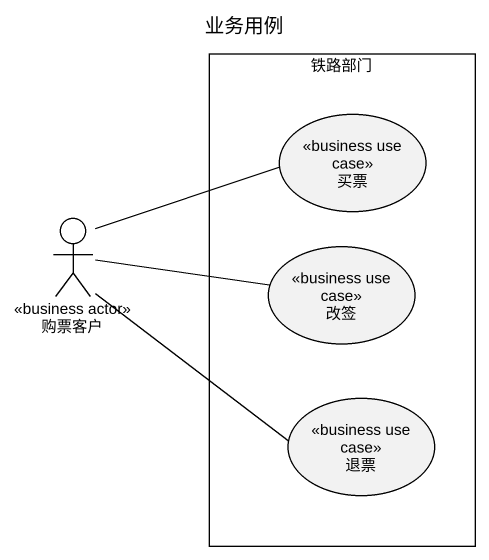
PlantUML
@startuml
title 业务用例
rectangle 铁路部门 {
  usecase 买票 <<business use case>>
  usecase 改签 <<business use case>>
  usecase 退票 <<business use case>>
}
actor 购票客户 <<business actor>>
购票客户 -right- 买票
购票客户 -right- 改签
购票客户 -right- 退票
@enduml
